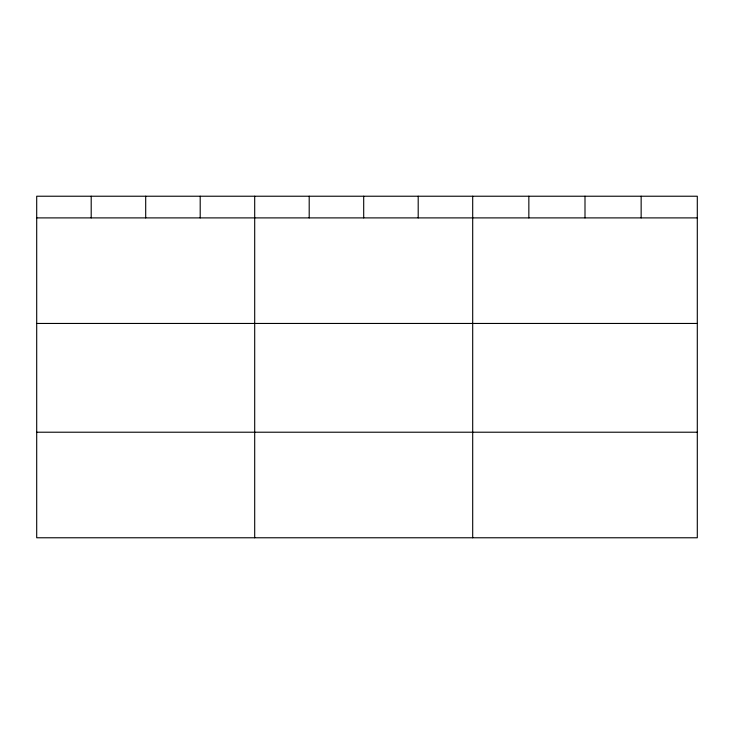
<?xml version="1.0" encoding="UTF-8"?>
<svg xmlns="http://www.w3.org/2000/svg" width="734" height="734" viewBox="0 0 734 734"><rect width="100%" height="100%" fill="white"/><g stroke="black" fill="none" stroke-linecap="round" stroke-linejoin="round"><path stroke-width="1.1" d="M697.3 323.455L697.3 196.226L36.7 196.226L36.7 537.774L697.3 537.774L697.3 323.455L36.7 323.455M36.7 217.897L697.3 217.897M36.7 432.216L697.3 432.216M641.149 196.226L641.149 217.897M584.998 196.226L584.998 217.897M528.847 196.226L528.847 217.897M472.696 196.226L472.696 537.774M418.197 196.226L418.197 217.897M363.697 196.226L363.697 217.897M309.197 196.226L309.197 217.897M254.698 196.226L254.698 537.774M200.198 196.226L200.198 217.897M145.699 196.226L145.699 217.897M91.2 196.226L91.2 217.897"/></g></svg>
